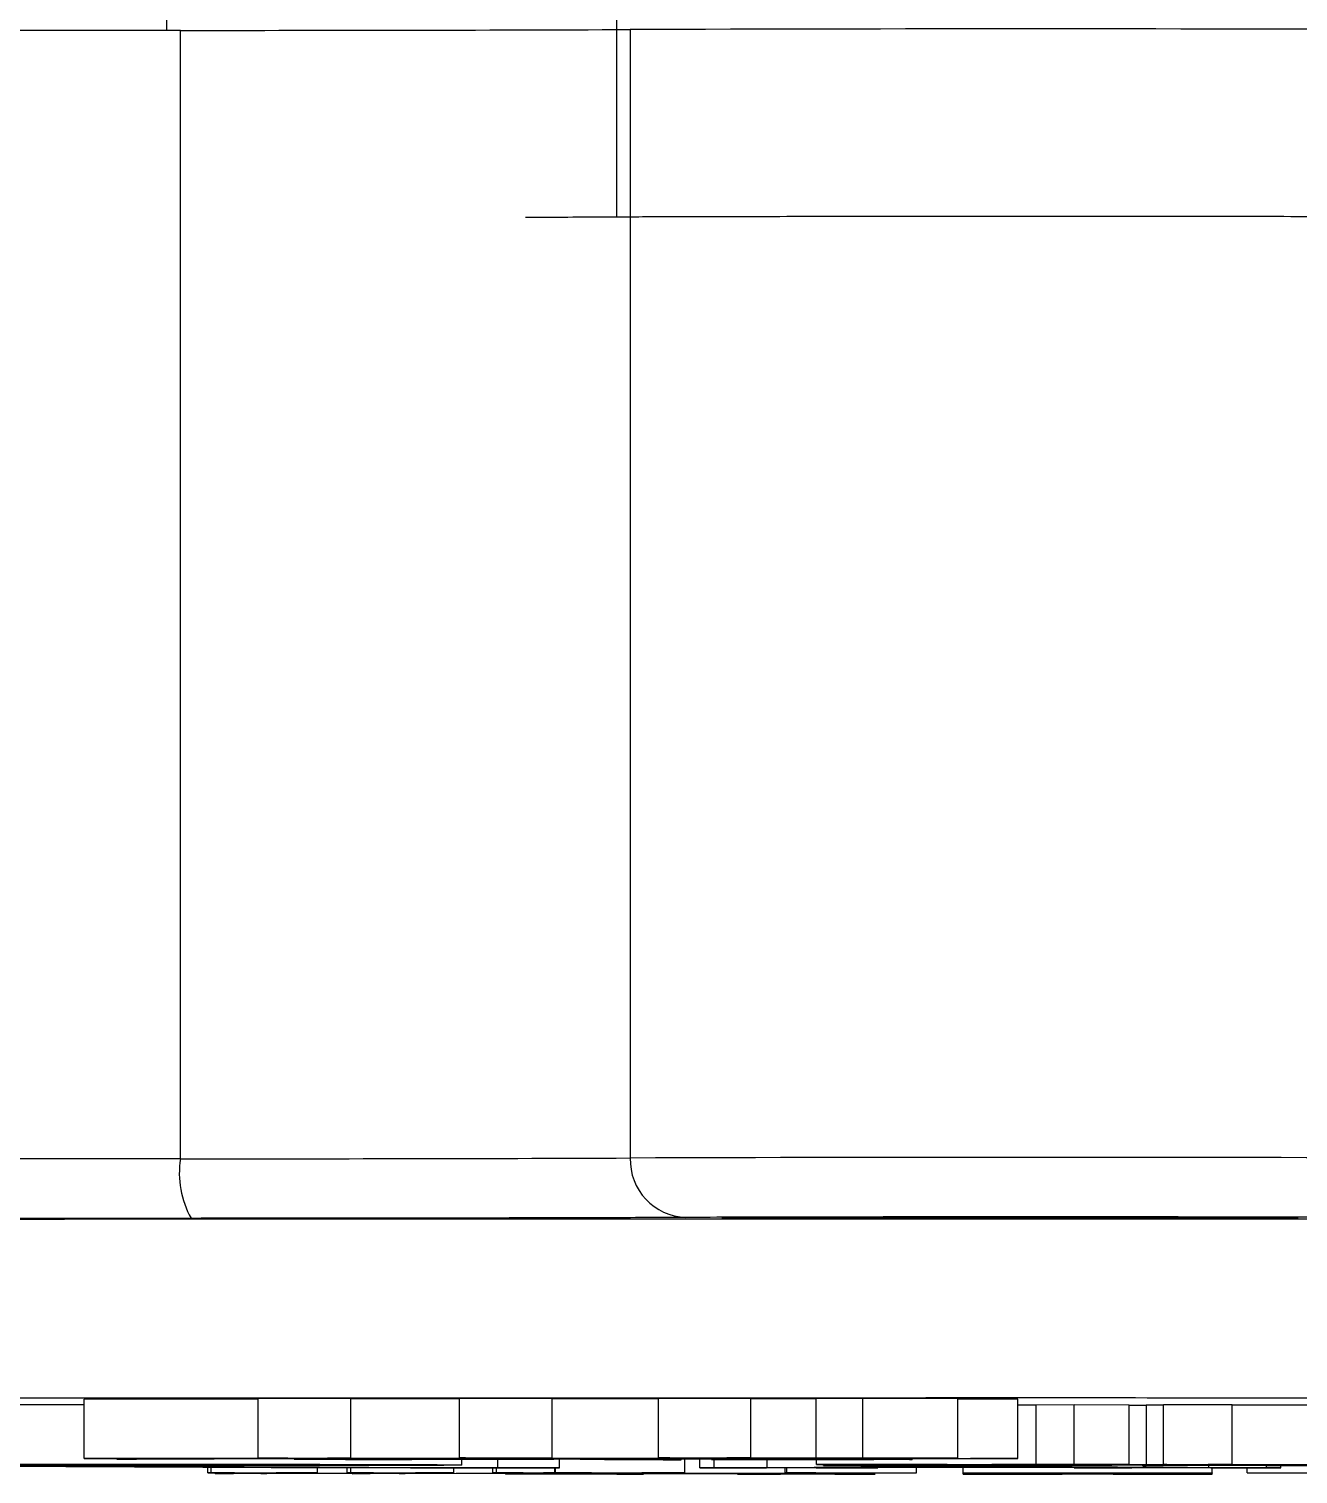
# Model space of a CAD drawing. Header units: millimetres. Extents: x 2451 to 4400, y 944 to 2322.
# Drawn here: x 3254.69 to 3276.06, y 1082.74 to 1107.07 of the extents above; entities that cross this region are included whole.
import ezdxf

# ---------------------------------------------------------------- set-up
doc = ezdxf.new("R2010")
doc.units = ezdxf.units.MM

msp = doc.modelspace()

# ---------------------------------------------------------------- linework, layer by layer
at = {"color": 7, "linetype": 'Continuous', "lineweight": 25}
for p, q in [((3257.016, 1107.049), (3257.016, 1138.477)), ((3264.586, 1137.74), (3264.586, 1103.905)), ((3257.243, 1088.05), (3257.243, 1107.049)), ((3264.815, 1107.063), (3264.815, 1088.063)), ((3258.55, 1084.005), (3255.622, 1084.004)), ((3255.622, 1083.004), (3255.622, 1084.004)), ((3260.109, 1084.01), (3258.55, 1084.011)), ((3258.55, 1083.011), (3258.55, 1084.011)), ((3260.109, 1083.01), (3260.109, 1084.01)), ((3261.941, 1084.007), (3260.109, 1084.006)), ((3263.502, 1084.012), (3261.941, 1084.013)), ((3261.941, 1083.013), (3261.941, 1084.013)), ((3263.502, 1083.012), (3263.502, 1084.012)), ((3265.29, 1084.008), (3263.502, 1084.007)), ((3266.846, 1084.013), (3265.29, 1084.014)), ((3265.29, 1083.014), (3265.29, 1084.014)), ((3266.846, 1083.013), (3266.846, 1084.013)), ((3267.943, 1084.009), (3266.846, 1084.008)), ((3268.729, 1084.011), (3267.943, 1084.009)), ((3267.943, 1083.009), (3267.943, 1084.009)), ((3270.327, 1084.009), (3268.729, 1084.011)), ((3268.729, 1083.011), (3268.729, 1084.011)), ((3270.327, 1083.009), (3270.327, 1084.009)), ((3271.341, 1084.002), (3270.327, 1084.003)), ((3271.341, 1083.002), (3271.341, 1084.002)), ((3271.65, 1083.904), (3271.341, 1083.904)), ((3272.286, 1083.905), (3271.65, 1083.904)), ((3271.65, 1082.904), (3271.65, 1083.904)), ((3273.211, 1083.903), (3272.286, 1083.905)), ((3272.286, 1082.905), (3272.286, 1083.905)), ((3273.211, 1082.903), (3273.211, 1083.903)), ((3273.5, 1083.897), (3273.211, 1083.897)), ((3273.789, 1083.9), (3273.5, 1083.9)), ((3273.5, 1083.9), (3273.5, 1082.9)), ((3274.944, 1083.905), (3273.789, 1083.906)), ((3273.789, 1082.906), (3273.789, 1083.906)), ((3274.944, 1082.905), (3274.944, 1083.905)), ((3276.505, 1083.9), (3274.944, 1083.9)), ((3258.77, 1082.844), (3253.202, 1082.876)), ((3255.622, 1083.004), (3259.095, 1083.006)), ((3256.262, 1083.003), (3255.622, 1083.004)), ((3255.784, 1082.876), (3260.85, 1082.85)), ((3256.172, 1082.993), (3256.172, 1083.003)), ((3256.85, 1083.004), (3256.262, 1083.003)), ((3256.552, 1082.995), (3256.552, 1083.004)), ((3259.164, 1083.005), (3256.85, 1083.004)), ((3257.22, 1082.999), (3257.22, 1083.004)), ((3257.22, 1082.999), (3257.492, 1082.999)), ((3257.492, 1082.999), (3257.492, 1083.004)), ((3257.492, 1082.999), (3257.633, 1082.998)), ((3257.633, 1082.998), (3257.633, 1083.004)), ((3257.633, 1082.998), (3269.407, 1083.002)), ((3257.704, 1082.763), (3257.704, 1082.85)), ((3263.15, 1082.999), (3257.705, 1082.997)), ((3257.763, 1082.763), (3257.763, 1082.85)), ((3257.823, 1082.995), (3257.823, 1082.997)), ((3258.55, 1083.011), (3260.109, 1083.01)), ((3259.159, 1082.994), (3259.159, 1082.997)), ((3259.159, 1082.994), (3260.194, 1082.993)), ((3260.438, 1083.001), (3259.488, 1083)), ((3260.109, 1083.01), (3259.716, 1083.009)), ((3259.716, 1083.009), (3259.978, 1083.006)), ((3259.978, 1083.006), (3259.978, 1083.01)), ((3259.978, 1083.006), (3262.498, 1083.007)), ((3262.567, 1083.006), (3260.048, 1083.005)), ((3260.194, 1082.993), (3260.194, 1082.998)), ((3260.194, 1082.993), (3263.53, 1082.994)), ((3263.602, 1082.993), (3260.266, 1082.992)), ((3260.266, 1082.992), (3261.132, 1082.981)), ((3261.132, 1082.981), (3260.274, 1082.98)), ((3260.438, 1083.001), (3260.438, 1083.005)), ((3261.132, 1082.981), (3261.132, 1082.992)), ((3261.941, 1083.013), (3263.502, 1083.012)), ((3261.98, 1082.893), (3261.98, 1082.993)), ((3262.584, 1082.847), (3262.584, 1082.993)), ((3263.831, 1083.003), (3262.878, 1083.001)), ((3263.502, 1083.012), (3263.096, 1083.011)), ((3263.096, 1083.011), (3263.382, 1083.007)), ((3263.53, 1082.994), (3263.15, 1082.999)), ((3263.382, 1083.007), (3263.382, 1083.011)), ((3263.382, 1083.007), (3265.832, 1083.008)), ((3265.901, 1083.007), (3263.451, 1083.006)), ((3263.624, 1082.847), (3263.624, 1082.993)), ((3263.831, 1083.003), (3263.831, 1083.006)), ((3269.548, 1083.001), (3264.034, 1082.999)), ((3264.034, 1082.999), (3264.414, 1082.995)), ((3264.414, 1082.995), (3264.414, 1082.999)), ((3264.414, 1082.995), (3267.681, 1082.996)), ((3267.959, 1082.995), (3264.486, 1082.994)), ((3265.673, 1082.98), (3264.72, 1082.979)), ((3265.29, 1083.014), (3266.846, 1083.013)), ((3265.673, 1082.98), (3265.673, 1082.994)), ((3265.734, 1082.761), (3265.734, 1082.994)), ((3265.987, 1082.847), (3265.987, 1082.994)), ((3266.184, 1082.986), (3266.184, 1082.994)), ((3266.243, 1082.985), (3266.184, 1082.986)), ((3267.175, 1083.004), (3266.227, 1083.002)), ((3266.23, 1082.847), (3266.23, 1082.985)), ((3266.846, 1083.013), (3266.443, 1083.012)), ((3266.443, 1083.012), (3266.718, 1083.008)), ((3266.718, 1083.008), (3266.718, 1083.013)), ((3266.718, 1083.008), (3267.943, 1083.009)), ((3270.327, 1083.009), (3266.787, 1083.008)), ((3267.12, 1082.849), (3267.12, 1082.995)), ((3267.12, 1082.849), (3270.272, 1082.875)), ((3267.175, 1083.004), (3267.175, 1083.008)), ((3267.681, 1082.996), (3267.681, 1083.001)), ((3267.681, 1082.996), (3268.177, 1082.997)), ((3267.943, 1083.009), (3268.729, 1083.011)), ((3267.952, 1082.904), (3267.952, 1082.995)), ((3268.472, 1082.903), (3267.952, 1082.904)), ((3267.952, 1082.904), (3271.65, 1082.904)), ((3268.588, 1082.987), (3267.959, 1082.995)), ((3268.738, 1082.857), (3268.01, 1082.85)), ((3268.067, 1082.886), (3268.067, 1082.904)), ((3268.703, 1082.884), (3268.067, 1082.886)), ((3268.177, 1082.997), (3268.177, 1083.001)), ((3268.177, 1082.997), (3269.42, 1082.996)), ((3268.183, 1082.896), (3268.183, 1082.903)), ((3268.703, 1082.895), (3268.183, 1082.896)), ((3268.183, 1082.896), (3270.148, 1082.896)), ((3268.729, 1083.011), (3270.327, 1083.009)), ((3272.373, 1082.857), (3268.738, 1082.857)), ((3268.738, 1082.847), (3268.738, 1082.857)), ((3269.42, 1082.996), (3268.888, 1082.995)), ((3268.888, 1082.995), (3269.518, 1082.987)), ((3270.596, 1082.873), (3268.9, 1082.858)), ((3268.9, 1082.858), (3272.292, 1082.858)), ((3268.935, 1082.998), (3269.548, 1083.001)), ((3268.935, 1082.998), (3268.935, 1083.001)), ((3269.166, 1082.997), (3268.935, 1082.998)), ((3268.981, 1082.847), (3268.981, 1082.857)), ((3269.407, 1083.002), (3269.407, 1083.009)), ((3269.407, 1083.002), (3269.89, 1083.004)), ((3269.518, 1082.987), (3269.518, 1083.001)), ((3269.563, 1082.986), (3269.563, 1083.009)), ((3269.635, 1082.76), (3269.635, 1082.857)), ((3270.148, 1082.903), (3269.859, 1082.903)), ((3269.89, 1083.004), (3269.89, 1083.009)), ((3269.89, 1083.004), (3271.341, 1083.002)), ((3270.148, 1082.895), (3270.09, 1082.895)), ((3270.148, 1082.896), (3270.148, 1082.903)), ((3270.148, 1082.887), (3270.148, 1082.895)), ((3270.272, 1082.875), (3271.483, 1082.876)), ((3270.419, 1082.76), (3270.419, 1082.857)), ((3270.677, 1082.873), (3270.596, 1082.873)), ((3272.292, 1082.858), (3270.677, 1082.873)), ((3273.211, 1082.903), (3270.899, 1082.903)), ((3270.899, 1082.903), (3270.899, 1082.896)), ((3270.899, 1082.896), (3271.535, 1082.896)), ((3272.864, 1082.895), (3270.899, 1082.895)), ((3270.899, 1082.895), (3270.899, 1082.888)), ((3270.899, 1082.888), (3272.864, 1082.889)), ((3271.483, 1082.876), (3271.483, 1082.895)), ((3271.483, 1082.876), (3274.554, 1082.849)), ((3271.535, 1082.896), (3271.535, 1082.903)), ((3271.535, 1082.896), (3272.055, 1082.897)), ((3271.65, 1082.904), (3272.286, 1082.905)), ((3272.055, 1082.897), (3272.055, 1082.903)), ((3272.055, 1082.897), (3272.864, 1082.895)), ((3272.286, 1082.905), (3273.211, 1082.903)), ((3272.289, 1082.847), (3272.289, 1082.857)), ((3273.179, 1082.849), (3272.373, 1082.857)), ((3272.613, 1082.847), (3272.613, 1082.854)), ((3272.864, 1082.897), (3272.864, 1082.903)), ((3273.384, 1082.896), (3272.864, 1082.897)), ((3272.864, 1082.897), (3279.857, 1082.897)), ((3272.864, 1082.895), (3272.864, 1082.897)), ((3272.864, 1082.889), (3272.864, 1082.895)), ((3272.864, 1082.889), (3272.922, 1082.889)), ((3272.922, 1082.897), (3272.922, 1082.889)), ((3273.5, 1082.89), (3273.442, 1082.893)), ((3273.442, 1082.893), (3274.193, 1082.893)), ((3273.442, 1082.88), (3273.442, 1082.893)), ((3273.442, 1082.88), (3273.5, 1082.882)), ((3274.193, 1082.88), (3273.442, 1082.88)), ((3274.193, 1082.898), (3273.5, 1082.9)), ((3273.5, 1082.9), (3273.846, 1082.9)), ((3273.5, 1082.882), (3273.5, 1082.89)), ((3273.789, 1082.906), (3274.944, 1082.905)), ((3274.655, 1082.899), (3274.193, 1082.898)), ((3274.193, 1082.893), (3274.193, 1082.898)), ((3274.193, 1082.893), (3275.869, 1082.893)), ((3275.522, 1082.892), (3274.193, 1082.892)), ((3274.193, 1082.892), (3274.193, 1082.88)), ((3274.944, 1082.905), (3274.54, 1082.904)), ((3274.54, 1082.904), (3274.54, 1082.9)), ((3274.54, 1082.9), (3276.563, 1082.9)), ((3274.554, 1082.849), (3274.554, 1082.892)), ((3279.51, 1082.899), (3274.655, 1082.899)), ((3276.158, 1082.896), (3274.771, 1082.896)), ((3275.522, 1082.881), (3275.522, 1082.892)), ((3276.216, 1082.882), (3275.522, 1082.881)), ((3275.525, 1082.847), (3275.525, 1082.881)), ((3275.768, 1082.847), (3275.768, 1082.882)), ((3275.869, 1082.893), (3276.158, 1082.896)), ((3275.869, 1082.893), (3275.869, 1082.896)), ((3257.704, 1082.763), (3257.763, 1082.763)), ((3257.908, 1082.763), (3257.704, 1082.763)), ((3257.763, 1082.763), (3259.551, 1082.763)), ((3257.833, 1082.744), (3257.833, 1082.763)), ((3257.833, 1082.744), (3258.137, 1082.762)), ((3258.139, 1082.744), (3257.833, 1082.744)), ((3260.244, 1082.755), (3258.139, 1082.744)), ((3258.852, 1082.761), (3258.597, 1082.749)), ((3258.597, 1082.749), (3258.7, 1082.749)), ((3258.7, 1082.749), (3260.375, 1082.758)), ((3258.7, 1082.749), (3258.7, 1082.754)), ((3263.624, 1082.844), (3258.77, 1082.844)), ((3259.491, 1082.762), (3259.337, 1082.762)), ((3259.551, 1082.763), (3259.491, 1082.762)), ((3259.551, 1082.763), (3259.551, 1082.844)), ((3260.052, 1082.762), (3260.052, 1082.844)), ((3260.206, 1082.762), (3260.052, 1082.762)), ((3260.052, 1082.762), (3260.112, 1082.762)), ((3260.112, 1082.762), (3260.112, 1082.844)), ((3260.112, 1082.762), (3261.847, 1082.762)), ((3260.131, 1082.743), (3260.347, 1082.755)), ((3260.131, 1082.743), (3260.131, 1082.754)), ((3260.437, 1082.743), (3260.131, 1082.743)), ((3260.347, 1082.755), (3260.244, 1082.755)), ((3260.375, 1082.758), (3260.485, 1082.761)), ((3263.334, 1082.759), (3260.437, 1082.743)), ((3261.2, 1082.76), (3260.925, 1082.748)), ((3260.925, 1082.748), (3261.027, 1082.748)), ((3261.027, 1082.748), (3262.968, 1082.759)), ((3261.027, 1082.748), (3261.027, 1082.753)), ((3261.788, 1082.761), (3261.635, 1082.761)), ((3261.847, 1082.762), (3261.788, 1082.761)), ((3261.847, 1082.762), (3261.847, 1082.844)), ((3262.502, 1082.761), (3262.502, 1082.844)), ((3262.656, 1082.761), (3262.502, 1082.761)), ((3262.502, 1082.761), (3262.562, 1082.761)), ((3262.562, 1082.761), (3262.562, 1082.844)), ((3262.562, 1082.761), (3263.548, 1082.761)), ((3262.584, 1082.847), (3263.624, 1082.847)), ((3262.719, 1082.742), (3262.719, 1082.756)), ((3262.719, 1082.742), (3262.748, 1082.743)), ((3265.008, 1082.742), (3262.719, 1082.742)), ((3262.748, 1082.743), (3262.748, 1082.756)), ((3262.748, 1082.743), (3263.008, 1082.743)), ((3262.968, 1082.759), (3263.015, 1082.76)), ((3263.008, 1082.743), (3263.008, 1082.758)), ((3263.513, 1082.743), (3264.162, 1082.759)), ((3263.548, 1082.761), (3263.548, 1082.844)), ((3263.548, 1082.761), (3263.55, 1082.761)), ((3263.55, 1082.844), (3263.55, 1082.761)), ((3263.55, 1082.761), (3265.734, 1082.761)), ((3263.624, 1082.847), (3263.624, 1082.844)), ((3264.034, 1082.76), (3263.829, 1082.76)), ((3264.036, 1082.76), (3264.034, 1082.76)), ((3264.677, 1082.751), (3264.345, 1082.743)), ((3264.345, 1082.743), (3264.35, 1082.743)), ((3267.745, 1082.751), (3264.677, 1082.751)), ((3264.994, 1082.759), (3264.704, 1082.752)), ((3264.704, 1082.752), (3267.772, 1082.752)), ((3264.777, 1082.742), (3264.777, 1082.751)), ((3264.777, 1082.742), (3265.037, 1082.742)), ((3265.037, 1082.742), (3265.008, 1082.742)), ((3265.037, 1082.742), (3265.037, 1082.751)), ((3265.707, 1082.76), (3265.499, 1082.76)), ((3265.734, 1082.761), (3265.707, 1082.76)), ((3265.987, 1082.846), (3265.987, 1082.847)), ((3265.987, 1082.847), (3266.23, 1082.847)), ((3268.981, 1082.846), (3265.987, 1082.846)), ((3266.62, 1082.741), (3266.62, 1082.751)), ((3266.62, 1082.741), (3266.649, 1082.742)), ((3268.909, 1082.741), (3266.62, 1082.741)), ((3266.649, 1082.742), (3266.649, 1082.751)), ((3266.649, 1082.742), (3266.909, 1082.742)), ((3266.909, 1082.742), (3266.909, 1082.751)), ((3267.414, 1082.743), (3267.745, 1082.751)), ((3267.414, 1082.743), (3267.414, 1082.751)), ((3267.424, 1082.76), (3267.424, 1082.846)), ((3267.632, 1082.76), (3267.424, 1082.76)), ((3267.424, 1082.76), (3267.451, 1082.76)), ((3267.451, 1082.76), (3267.451, 1082.846)), ((3267.451, 1082.76), (3269.635, 1082.76)), ((3267.772, 1082.752), (3268.063, 1082.759)), ((3268.895, 1082.759), (3268.246, 1082.743)), ((3268.246, 1082.743), (3268.251, 1082.742)), ((3268.678, 1082.742), (3268.678, 1082.753)), ((3268.678, 1082.742), (3268.938, 1082.742)), ((3268.738, 1082.847), (3268.981, 1082.847)), ((3268.938, 1082.742), (3268.909, 1082.741)), ((3268.981, 1082.847), (3268.981, 1082.846)), ((3269.608, 1082.759), (3269.4, 1082.759)), ((3269.635, 1082.76), (3269.608, 1082.759)), ((3270.419, 1082.76), (3274.61, 1082.76)), ((3270.419, 1082.759), (3270.419, 1082.76)), ((3271.615, 1082.759), (3270.419, 1082.759)), ((3270.419, 1082.741), (3270.419, 1082.759)), ((3274.61, 1082.741), (3270.419, 1082.741)), ((3270.419, 1082.741), (3270.419, 1082.741)), ((3270.419, 1082.741), (3271.615, 1082.741)), ((3271.615, 1082.741), (3271.615, 1082.759)), ((3272.083, 1082.742), (3272.083, 1082.758)), ((3272.289, 1082.846), (3272.289, 1082.847)), ((3272.289, 1082.847), (3272.613, 1082.847)), ((3275.768, 1082.846), (3272.289, 1082.846)), ((3272.946, 1082.758), (3272.946, 1082.742)), ((3274.61, 1082.759), (3273.414, 1082.759)), ((3273.414, 1082.741), (3273.414, 1082.759)), ((3273.414, 1082.741), (3274.61, 1082.741)), ((3274.61, 1082.76), (3274.61, 1082.846)), ((3274.61, 1082.76), (3274.61, 1082.759)), ((3274.61, 1082.741), (3274.61, 1082.759)), ((3274.61, 1082.741), (3274.61, 1082.741)), ((3275.199, 1082.76), (3275.199, 1082.846)), ((3275.199, 1082.76), (3277.62, 1082.761)), ((3275.236, 1082.759), (3275.199, 1082.76)), ((3275.544, 1082.759), (3275.236, 1082.759)), ((3275.525, 1082.847), (3275.768, 1082.847)), ((3275.768, 1082.847), (3275.768, 1082.846))]:
    msp.add_line(p, q, dxfattribs=at)
at = {"color": 7, "linetype": 'Continuous', "lineweight": 25, "flags": 128}
for points in [[(3257.243, 1107.049), (3251.917, 1107.047), (3246.683, 1107.044), (3241.564, 1107.04), (3236.584, 1107.035), (3231.767, 1107.03), (3227.134, 1107.023), (3222.707, 1107.017), (3218.507, 1107.009), (3214.553, 1107.001), (3210.864, 1106.993), (3207.456, 1106.984), (3204.346, 1106.974), (3201.548, 1106.964), (3199.074, 1106.954), (3196.937, 1106.943), (3195.146, 1106.932)], [(3257.243, 1088.05), (3251.984, 1088.047), (3246.813, 1088.044), (3241.754, 1088.04), (3236.831, 1088.035), (3232.064, 1088.03), (3227.476, 1088.024), (3223.087, 1088.017), (3218.918, 1088.01), (3214.987, 1088.002), (3211.312, 1087.994), (3207.909, 1087.985), (3204.795, 1087.975), (3201.982, 1087.966), (3199.485, 1087.955), (3197.313, 1087.945), (3195.478, 1087.934), (3193.987, 1087.923), (3192.846, 1087.912)], [(3299.789, 1087.022), (3295.085, 1087.026), (3290.264, 1087.029), (3285.35, 1087.031), (3280.367, 1087.033), (3275.34, 1087.034), (3270.294, 1087.034), (3265.254, 1087.033), (3260.246, 1087.032), (3255.294, 1087.03), (3250.423, 1087.027)], [(3276.059, 1087.052), (3275.232, 1087.05), (3274.156, 1087.048), (3272.901, 1087.047), (3271.556, 1087.046), (3270.21, 1087.047), (3268.956, 1087.048), (3267.879, 1087.05), (3267.052, 1087.052), (3266.533, 1087.055), (3266.356, 1087.058), (3266.533, 1087.06), (3267.052, 1087.063), (3267.879, 1087.065), (3268.956, 1087.067), (3270.21, 1087.068), (3271.556, 1087.069), (3272.901, 1087.068), (3274.156, 1087.067), (3275.232, 1087.065), (3276.059, 1087.063)]]:
    msp.add_lwpolyline(points, dxfattribs=at)
at = {"color": 7, "linetype": 'Continuous', "lineweight": 25}
for centre, radius, start, end in [((3257.682, 2982.135), 1875.085, 269.986579, 270.217963), ((3271.556, -885.24), 1992.314, 89.806162, 90.193839), ((3258.785, 1087.808), 1.561, 171.0968, 209.1481), ((3257.682, 2963.135), 1875.085, 269.986579, 270.217963), ((3271.556, -904.24), 1992.314, 89.806162, 90.193839), ((3265.785, 1088.032), 0.971, 178.1826, 267.9964)]:
    msp.add_arc(centre, radius, start, end, dxfattribs=at)
for points, knots in [([(3264.586, 1103.905), (3264.265, 1103.904), (3263.88, 1103.901), (3263.167, 1103.9), (3263.049, 1103.9)], [0, 0, 0, 0, 0.834947, 1, 1, 1, 1]), ([(3257.422, 1087.047), (3254.926, 1087.046), (3249.889, 1087.044), (3242.512, 1087.039), (3235.27, 1087.032), (3228.291, 1087.023), (3221.687, 1087.013), (3215.594, 1087.001), (3210.101, 1086.988), (3205.29, 1086.974), (3201.227, 1086.959), (3197.958, 1086.943), (3195.419, 1086.928), (3194.357, 1086.917), (3193.83, 1086.911)], [0, 0, 0, 0, 0.079959, 0.161371, 0.244142, 0.328893, 0.414217, 0.5, 0.585778, 0.671102, 0.755858, 0.838624, 0.920039, 1, 1, 1, 1]), ([(3265.751, 1087.062), (3265.361, 1087.06), (3264.565, 1087.057), (3262.575, 1087.052), (3260.162, 1087.049), (3258.325, 1087.048), (3257.422, 1087.047)], [0, 0, 0, 0, 0.245796, 0.5, 0.754204, 1, 1, 1, 1]), ([(3277.36, 1087.062), (3277.095, 1087.063), (3276.554, 1087.066), (3275.136, 1087.069), (3273.42, 1087.07), (3271.556, 1087.071), (3269.691, 1087.07), (3267.975, 1087.069), (3266.557, 1087.066), (3266.016, 1087.063), (3265.751, 1087.062)], [0, 0, 0, 0, 0.122089, 0.25, 0.377911, 0.5, 0.622089, 0.75, 0.877911, 1, 1, 1, 1]), ([(3203.11, 1083.884), (3203.158, 1083.887), (3203.264, 1083.895), (3204.134, 1083.908), (3205.615, 1083.922), (3207.79, 1083.935), (3210.621, 1083.949), (3214.135, 1083.962), (3218.289, 1083.974), (3223.032, 1083.985), (3228.294, 1083.995), (3233.985, 1084.004), (3240.008, 1084.012), (3246.231, 1084.018), (3252.597, 1084.022), (3258.949, 1084.025), (3265.288, 1084.027), (3271.555, 1084.028), (3277.823, 1084.027), (3284.161, 1084.025), (3290.514, 1084.022), (3296.88, 1084.018), (3303.103, 1084.012), (3309.126, 1084.004), (3314.817, 1083.995), (3320.079, 1083.985), (3324.822, 1083.974), (3328.976, 1083.962), (3332.49, 1083.949), (3335.321, 1083.935), (3337.496, 1083.922), (3338.977, 1083.908), (3339.849, 1083.895), (3339.955, 1083.887), (3340.003, 1083.884)], [0, 0, 0, 0, 0.023828, 0.053273, 0.084485, 0.115699, 0.147957, 0.180726, 0.213842, 0.247136, 0.28043, 0.313546, 0.346314, 0.378573, 0.409785, 0.440999, 0.470442, 0.499888, 0.529332, 0.558778, 0.58999, 0.621203, 0.653462, 0.68623, 0.719347, 0.752641, 0.785934, 0.819051, 0.851819, 0.884078, 0.915289, 0.946503, 0.975948, 1, 1, 1, 1]), ([(3255.622, 1083.908), (3255.515, 1083.908), (3255.095, 1083.908), (3254.654, 1083.908), (3254.326, 1083.908)], [0, 0, 0, 0, 0.254888, 1, 1, 1, 1]), ([(3252.702, 1082.906), (3253.371, 1082.906), (3254.716, 1082.906), (3256.524, 1082.904), (3257.845, 1082.902), (3258.768, 1082.898), (3259.075, 1082.895), (3259.098, 1082.893), (3259.104, 1082.892)], [0, 0, 0, 0, 0.196061, 0.394111, 0.547436, 0.700125, 0.928087, 1, 1, 1, 1]), ([(3259.104, 1082.892), (3259.073, 1082.891), (3259.012, 1082.888), (3258.329, 1082.884), (3256.982, 1082.881), (3255.297, 1082.879), (3253.949, 1082.879), (3253.171, 1082.879), (3253.048, 1082.879)], [0, 0, 0, 0, 0.200351, 0.402646, 0.59747, 0.766762, 0.96323, 1, 1, 1, 1]), ([(3253.652, 1082.909), (3254.32, 1082.908), (3255.555, 1082.908), (3257.323, 1082.908), (3258.986, 1082.906), (3260.505, 1082.904), (3261.65, 1082.9), (3261.958, 1082.896), (3261.977, 1082.894), (3261.98, 1082.893)], [0, 0, 0, 0, 0.160365, 0.296332, 0.431737, 0.589347, 0.747826, 0.949128, 1, 1, 1, 1]), ([(3261.98, 1082.893), (3261.954, 1082.892), (3261.893, 1082.889), (3261.109, 1082.884), (3259.398, 1082.88), (3257.549, 1082.877), (3256.27, 1082.877), (3255.784, 1082.876)], [0, 0, 0, 0, 0.183074, 0.416875, 0.642834, 0.864166, 1, 1, 1, 1]), ([(3256.172, 1082.993), (3256.176, 1082.993), (3256.188, 1082.994), (3256.358, 1082.994), (3256.491, 1082.994), (3256.552, 1082.995)], [0, 0, 0, 0, 0.206018, 0.636041, 1, 1, 1, 1]), ([(3256.868, 1082.992), (3256.787, 1082.992), (3256.637, 1082.992), (3256.427, 1082.993), (3256.286, 1082.993), (3256.195, 1082.993), (3256.177, 1082.993), (3256.172, 1082.993)], [0, 0, 0, 0, 0.281585, 0.522569, 0.762523, 0.925805, 1, 1, 1, 1]), ([(3256.552, 1082.995), (3256.679, 1082.995), (3257.021, 1082.996), (3257.167, 1082.998), (3257.205, 1082.999), (3257.22, 1082.999)], [0, 0, 0, 0, 0.268239, 0.722981, 1, 1, 1, 1]), ([(3257.775, 1082.994), (3257.748, 1082.994), (3257.695, 1082.994), (3257.43, 1082.993), (3257.16, 1082.993), (3256.922, 1082.993), (3256.868, 1082.992)], [0, 0, 0, 0, 0.194719, 0.390632, 0.863045, 1, 1, 1, 1]), ([(3257.705, 1082.997), (3257.759, 1082.996), (3257.828, 1082.996), (3257.806, 1082.995), (3257.801, 1082.995)], [0, 0, 0, 0, 0.7846575, 1, 1, 1, 1]), ([(3259.095, 1083.006), (3259.036, 1083.006), (3258.926, 1083.008), (3258.747, 1083.01), (3258.616, 1083.011), (3258.55, 1083.011)], [0, 0, 0, 0, 0.361759, 0.680808, 1, 1, 1, 1]), ([(3260.274, 1082.98), (3260.181, 1082.981), (3259.995, 1082.984), (3259.637, 1082.989), (3259.33, 1082.992), (3259.159, 1082.994)], [0, 0, 0, 0, 0.307881, 0.615778, 1, 1, 1, 1]), ([(3259.488, 1083), (3259.45, 1083.001), (3259.389, 1083.002), (3259.273, 1083.003), (3259.2, 1083.004), (3259.164, 1083.005)], [0, 0, 0, 0, 0.437947, 0.718933, 1, 1, 1, 1]), ([(3260.048, 1083.005), (3260.078, 1083.005), (3260.139, 1083.004), (3260.262, 1083.003), (3260.37, 1083.002), (3260.438, 1083.001)], [0, 0, 0, 0, 0.2673365, 0.5346869, 1, 1, 1, 1]), ([(3260.85, 1082.85), (3261.021, 1082.849), (3261.285, 1082.848), (3261.958, 1082.847), (3262.363, 1082.847), (3262.584, 1082.847)], [0, 0, 0, 0, 0.454509, 0.703285, 1, 1, 1, 1]), ([(3262.498, 1083.007), (3262.44, 1083.008), (3262.328, 1083.009), (3262.143, 1083.011), (3262.008, 1083.012), (3261.941, 1083.013)], [0, 0, 0, 0, 0.353076, 0.676475, 1, 1, 1, 1]), ([(3262.878, 1083.001), (3262.835, 1083.002), (3262.77, 1083.003), (3262.658, 1083.005), (3262.597, 1083.006), (3262.567, 1083.006)], [0, 0, 0, 0, 0.499817, 0.749886, 1, 1, 1, 1]), ([(3263.451, 1083.006), (3263.481, 1083.006), (3263.542, 1083.005), (3263.658, 1083.004), (3263.765, 1083.003), (3263.831, 1083.003)], [0, 0, 0, 0, 0.278089, 0.556193, 1, 1, 1, 1]), ([(3264.72, 1082.979), (3264.622, 1082.98), (3264.428, 1082.983), (3264.045, 1082.988), (3263.767, 1082.991), (3263.602, 1082.993)], [0, 0, 0, 0, 0.2894212, 0.5788391, 1, 1, 1, 1]), ([(3264.486, 1082.994), (3264.602, 1082.992), (3264.833, 1082.989), (3265.21, 1082.985), (3265.508, 1082.982), (3265.673, 1082.98)], [0, 0, 0, 0, 0.307939, 0.615874, 1, 1, 1, 1]), ([(3265.832, 1083.008), (3265.773, 1083.009), (3265.663, 1083.01), (3265.483, 1083.012), (3265.354, 1083.013), (3265.29, 1083.014)], [0, 0, 0, 0, 0.3618324, 0.680859, 1, 1, 1, 1]), ([(3266.227, 1083.002), (3266.187, 1083.003), (3266.122, 1083.004), (3266.007, 1083.006), (3265.937, 1083.007), (3265.901, 1083.007)], [0, 0, 0, 0, 0.437841, 0.718884, 1, 1, 1, 1]), ([(3266.184, 1082.986), (3266.517, 1082.986), (3267.09, 1082.986), (3267.745, 1082.986), (3268.148, 1082.986), (3268.356, 1082.986), (3268.498, 1082.986), (3268.576, 1082.987), (3268.607, 1082.987), (3268.595, 1082.987), (3268.588, 1082.987)], [0, 0, 0, 0, 0.358025, 0.615683, 0.704922, 0.795041, 0.841826, 0.888488, 0.9407, 1, 1, 1, 1]), ([(3268.454, 1082.983), (3268.422, 1082.983), (3268.359, 1082.983), (3268.001, 1082.984), (3267.294, 1082.985), (3266.639, 1082.985), (3266.243, 1082.985)], [0, 0, 0, 0, 0.1072401, 0.2147204, 0.5251042, 1, 1, 1, 1]), ([(3266.787, 1083.008), (3266.817, 1083.007), (3266.875, 1083.007), (3266.997, 1083.005), (3267.106, 1083.004), (3267.175, 1083.004)], [0, 0, 0, 0, 0.267397, 0.53481, 1, 1, 1, 1]), ([(3268.01, 1082.85), (3267.999, 1082.85), (3267.978, 1082.85), (3267.945, 1082.849), (3267.935, 1082.849), (3267.929, 1082.849)], [0, 0, 0, 0, 0.2502199, 0.5005081, 1, 1, 1, 1]), ([(3268.067, 1082.886), (3268.416, 1082.886), (3268.939, 1082.886), (3269.631, 1082.887), (3269.975, 1082.887), (3270.148, 1082.887)], [0, 0, 0, 0, 0.499885, 0.7499286, 1, 1, 1, 1]), ([(3269.518, 1082.987), (3269.544, 1082.987), (3269.596, 1082.986), (3269.455, 1082.985), (3269.096, 1082.984), (3268.707, 1082.983), (3268.454, 1082.983)], [0, 0, 0, 0, 0.211302, 0.416468, 0.621501, 1, 1, 1, 1]), ([(3269.859, 1082.903), (3269.692, 1082.903), (3269.376, 1082.903), (3268.911, 1082.903), (3268.619, 1082.903), (3268.472, 1082.903)], [0, 0, 0, 0, 0.35686, 0.67714, 1, 1, 1, 1]), ([(3270.09, 1082.895), (3269.923, 1082.895), (3269.607, 1082.895), (3269.142, 1082.895), (3268.85, 1082.895), (3268.703, 1082.895)], [0, 0, 0, 0, 0.35686, 0.67714, 1, 1, 1, 1]), ([(3272.922, 1082.889), (3272.325, 1082.888), (3271.305, 1082.887), (3269.84, 1082.885), (3269.084, 1082.884), (3268.703, 1082.884)], [0, 0, 0, 0, 0.41234, 0.704495, 1, 1, 1, 1]), ([(3271.341, 1083.002), (3271.124, 1083.001), (3270.649, 1083.001), (3269.917, 1082.999), (3269.458, 1082.998), (3269.166, 1082.997)], [0, 0, 0, 0, 0.234297, 0.511813, 1, 1, 1, 1]), ([(3274.771, 1082.896), (3274.604, 1082.896), (3274.288, 1082.896), (3273.823, 1082.896), (3273.531, 1082.896), (3273.384, 1082.896)], [0, 0, 0, 0, 0.35686, 0.67714, 1, 1, 1, 1]), ([(3273.845, 1082.901), (3273.843, 1082.901), (3273.841, 1082.903), (3273.825, 1082.904), (3273.801, 1082.905), (3273.789, 1082.906)], [0, 0, 0, 0, 0.333361, 0.666606, 1, 1, 1, 1]), ([(3258.137, 1082.762), (3258.149, 1082.762), (3258.165, 1082.762), (3258.117, 1082.762), (3258.059, 1082.763), (3257.984, 1082.763), (3257.932, 1082.763), (3257.908, 1082.763)], [0, 0, 0, 0, 0.409045, 0.568709, 0.729731, 0.871998, 1, 1, 1, 1]), ([(3259.337, 1082.762), (3259.273, 1082.762), (3259.173, 1082.762), (3259.041, 1082.762), (3258.953, 1082.762), (3258.886, 1082.762), (3258.864, 1082.761), (3258.852, 1082.761)], [0, 0, 0, 0, 0.286948, 0.445283, 0.603611, 0.766841, 1, 1, 1, 1]), ([(3260.485, 1082.761), (3260.492, 1082.761), (3260.504, 1082.761), (3260.447, 1082.761), (3260.35, 1082.762), (3260.251, 1082.762), (3260.206, 1082.762)], [0, 0, 0, 0, 0.280717, 0.477013, 0.764436, 1, 1, 1, 1]), ([(3261.635, 1082.761), (3261.589, 1082.761), (3261.512, 1082.761), (3261.405, 1082.761), (3261.329, 1082.761), (3261.256, 1082.761), (3261.221, 1082.761), (3261.204, 1082.76), (3261.2, 1082.76)], [0, 0, 0, 0, 0.2197284, 0.3604368, 0.5019622, 0.6296085, 0.9109721, 1, 1, 1, 1]), ([(3263.01, 1082.76), (3263.009, 1082.76), (3263.008, 1082.76), (3262.966, 1082.76), (3262.887, 1082.76), (3262.781, 1082.761), (3262.697, 1082.761), (3262.656, 1082.761)], [0, 0, 0, 0, 0.063168, 0.286153, 0.501453, 0.758451, 1, 1, 1, 1]), ([(3263.008, 1082.743), (3263.101, 1082.743), (3263.23, 1082.743), (3263.38, 1082.743), (3263.455, 1082.743), (3263.499, 1082.743), (3263.509, 1082.743), (3263.513, 1082.743)], [0, 0, 0, 0, 0.375821, 0.523807, 0.672057, 0.853203, 1, 1, 1, 1]), ([(3263.829, 1082.76), (3263.773, 1082.76), (3263.667, 1082.76), (3263.521, 1082.76), (3263.408, 1082.76), (3263.359, 1082.76), (3263.334, 1082.759)], [0, 0, 0, 0, 0.246987, 0.468153, 0.728462, 1, 1, 1, 1]), ([(3264.162, 1082.76), (3264.162, 1082.76), (3264.164, 1082.76), (3264.133, 1082.76), (3264.081, 1082.76), (3264.046, 1082.76), (3264.036, 1082.76)], [0, 0, 0, 0, 0.177122, 0.589108, 0.884827, 1, 1, 1, 1]), ([(3264.356, 1082.743), (3264.369, 1082.743), (3264.395, 1082.743), (3264.479, 1082.743), (3264.606, 1082.742), (3264.713, 1082.742), (3264.777, 1082.742)], [0, 0, 0, 0, 0.204883, 0.408937, 0.643499, 1, 1, 1, 1]), ([(3265.499, 1082.76), (3265.43, 1082.76), (3265.314, 1082.76), (3265.171, 1082.76), (3265.079, 1082.76), (3265.016, 1082.76), (3265.002, 1082.759), (3264.994, 1082.759)], [0, 0, 0, 0, 0.290077, 0.48445, 0.638173, 0.79153, 1, 1, 1, 1]), ([(3266.23, 1082.847), (3266.353, 1082.847), (3266.563, 1082.847), (3266.819, 1082.847), (3267.004, 1082.848), (3267.079, 1082.848), (3267.111, 1082.849), (3267.12, 1082.849)], [0, 0, 0, 0, 0.268165, 0.456817, 0.645375, 0.906381, 1, 1, 1, 1]), ([(3266.909, 1082.742), (3267.002, 1082.742), (3267.131, 1082.742), (3267.281, 1082.742), (3267.356, 1082.742), (3267.4, 1082.743), (3267.41, 1082.743), (3267.414, 1082.743)], [0, 0, 0, 0, 0.3758207, 0.5238074, 0.6720575, 0.8532035, 1, 1, 1, 1]), ([(3268.06, 1082.759), (3268.06, 1082.759), (3268.062, 1082.759), (3268.023, 1082.759), (3267.961, 1082.759), (3267.846, 1082.76), (3267.731, 1082.76), (3267.648, 1082.76), (3267.632, 1082.76)], [0, 0, 0, 0, 0.132198, 0.30903, 0.458399, 0.607839, 0.921168, 1, 1, 1, 1]), ([(3267.929, 1082.849), (3267.938, 1082.849), (3267.952, 1082.848), (3268.03, 1082.847), (3268.127, 1082.847), (3268.281, 1082.847), (3268.492, 1082.847), (3268.653, 1082.847), (3268.738, 1082.847)], [0, 0, 0, 0, 0.284135, 0.450473, 0.560568, 0.671794, 0.825494, 1, 1, 1, 1]), ([(3268.257, 1082.742), (3268.27, 1082.742), (3268.296, 1082.742), (3268.38, 1082.742), (3268.507, 1082.742), (3268.614, 1082.742), (3268.678, 1082.742)], [0, 0, 0, 0, 0.204883, 0.408937, 0.643499, 1, 1, 1, 1]), ([(3269.4, 1082.759), (3269.331, 1082.759), (3269.215, 1082.759), (3269.072, 1082.759), (3268.98, 1082.759), (3268.917, 1082.759), (3268.903, 1082.759), (3268.895, 1082.759)], [0, 0, 0, 0, 0.290077, 0.48445, 0.638173, 0.79153, 1, 1, 1, 1]), ([(3272.083, 1082.758), (3272.08, 1082.758), (3272.075, 1082.759), (3272.016, 1082.759), (3271.938, 1082.759), (3271.802, 1082.759), (3271.691, 1082.759), (3271.615, 1082.759)], [0, 0, 0, 0, 0.250411, 0.398556, 0.54744, 0.686236, 1, 1, 1, 1]), ([(3271.615, 1082.741), (3271.704, 1082.741), (3271.829, 1082.741), (3271.971, 1082.742), (3272.044, 1082.742), (3272.079, 1082.742), (3272.082, 1082.742), (3272.083, 1082.742)], [0, 0, 0, 0, 0.3640306, 0.510061, 0.6558643, 0.8438409, 1, 1, 1, 1]), ([(3272.613, 1082.847), (3272.699, 1082.847), (3272.84, 1082.847), (3273.008, 1082.847), (3273.116, 1082.847), (3273.189, 1082.847), (3273.24, 1082.848), (3273.253, 1082.848), (3273.26, 1082.848)], [0, 0, 0, 0, 0.25713, 0.418126, 0.515419, 0.613557, 0.771961, 1, 1, 1, 1]), ([(3273.414, 1082.759), (3273.344, 1082.759), (3273.227, 1082.759), (3273.09, 1082.759), (3273.005, 1082.759), (3272.953, 1082.759), (3272.949, 1082.758), (3272.946, 1082.758)], [0, 0, 0, 0, 0.294404, 0.487725, 0.643608, 0.799347, 1, 1, 1, 1]), ([(3272.946, 1082.742), (3272.949, 1082.742), (3272.955, 1082.742), (3273.012, 1082.742), (3273.107, 1082.742), (3273.246, 1082.741), (3273.354, 1082.741), (3273.414, 1082.741)], [0, 0, 0, 0, 0.210223, 0.375759, 0.542534, 0.746796, 1, 1, 1, 1]), ([(3273.26, 1082.848), (3273.259, 1082.848), (3273.256, 1082.848), (3273.241, 1082.849), (3273.204, 1082.849), (3273.179, 1082.849)], [0, 0, 0, 0, 0.25103, 0.502225, 1, 1, 1, 1]), ([(3274.554, 1082.849), (3274.596, 1082.848), (3274.68, 1082.848), (3274.866, 1082.847), (3275.127, 1082.847), (3275.353, 1082.847), (3275.488, 1082.847), (3275.525, 1082.847)], [0, 0, 0, 0, 0.25387, 0.509596, 0.715202, 0.920342, 1, 1, 1, 1]), ([(3276.056, 1082.759), (3276.043, 1082.759), (3276.024, 1082.759), (3275.942, 1082.759), (3275.847, 1082.759), (3275.709, 1082.759), (3275.605, 1082.759), (3275.544, 1082.759)], [0, 0, 0, 0, 0.2826647, 0.4248628, 0.5676053, 0.7445144, 1, 1, 1, 1])]:
    msp.add_open_spline(points, degree=3, knots=knots, dxfattribs=at)
msp.add_open_spline([(3278.681, 1103.905), (3278.356, 1103.907), (3277.706, 1103.91), (3275.995, 1103.913), (3273.926, 1103.915), (3271.633, 1103.916), (3269.341, 1103.915), (3267.272, 1103.913), (3265.56, 1103.91), (3264.91, 1103.907), (3264.586, 1103.905)], degree=3, dxfattribs=at)

doc.saveas('drawing.dxf')
